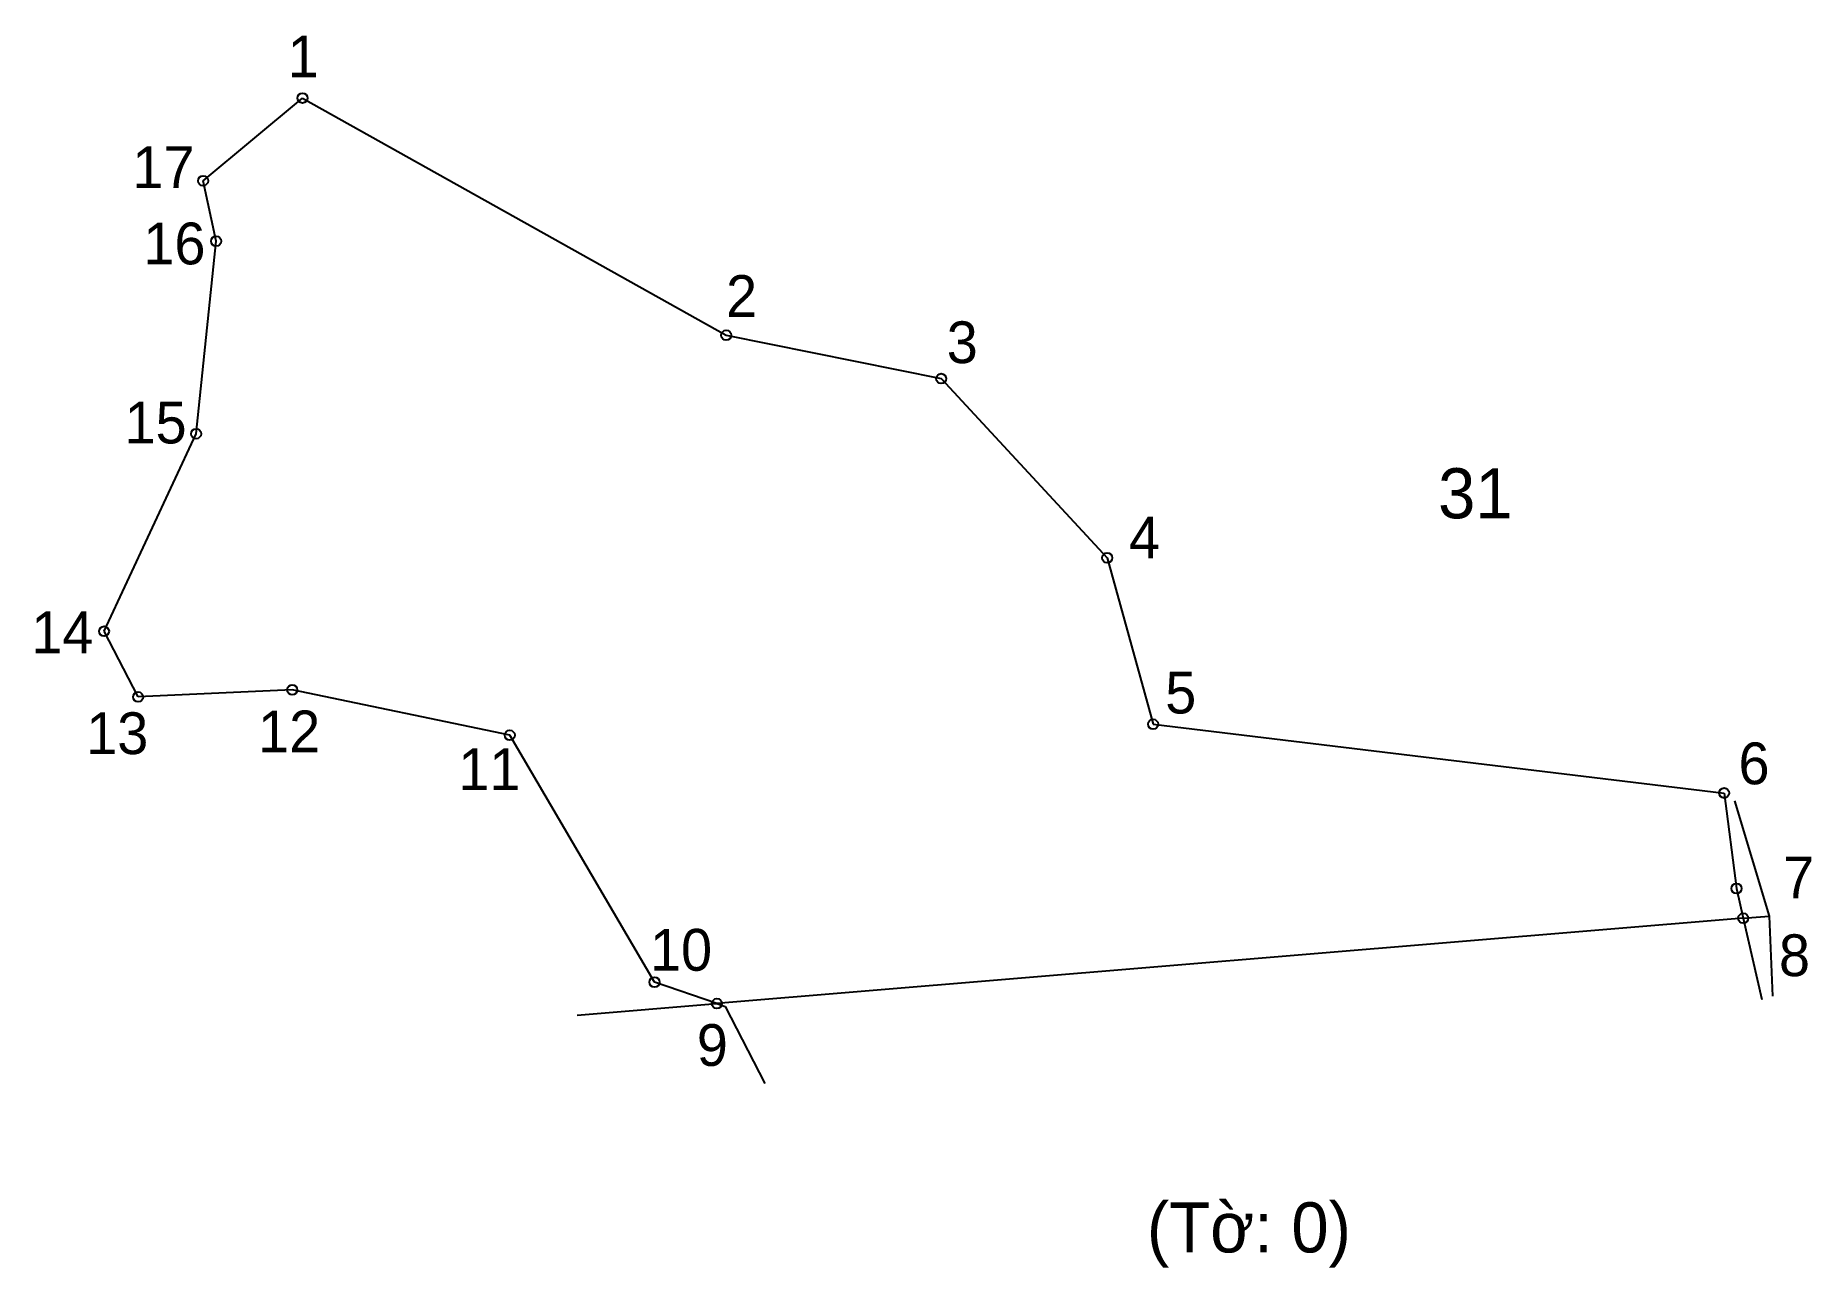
# Model space of a CAD drawing. Extents: x 551351 to 551501, y 1820567 to 1820671.
import ezdxf

# ---------------------------------------------------------------- set-up
doc = ezdxf.new("R2010")
doc.units = 0
for name, color, linetype in [('CanhThua', 7, 'Continuous'), ('MocDinhThua', 7, 'Continuous'), ('NhanTuCan', 7, 'Continuous'), ('RauThua', 7, 'Continuous'), ('SoHieuDinhThua', 7, 'Continuous')]:
    doc.layers.add(name, color=color, linetype=linetype)

msp = doc.modelspace()

# ---------------------------------------------------------------- linework, layer by layer
at = {"layer": 'CanhThua'}
for p, q in [((551365.51, 1820659.06), (551373.91, 1820666.05)), ((551373.91, 1820666.05), (551409.73, 1820646)), ((551366.61, 1820653.95), (551365.51, 1820659.06)), ((551364.92, 1820637.67), (551366.61, 1820653.95)), ((551409.73, 1820646), (551427.9, 1820642.33)), ((551427.9, 1820642.33), (551441.93, 1820627.18)), ((551357.14, 1820620.97), (551364.92, 1820637.67)), ((551441.93, 1820627.18), (551445.8, 1820613.11)), ((551360.02, 1820615.42), (551357.14, 1820620.97)), ((551373.05, 1820616.02), (551360.02, 1820615.42)), ((551391.43, 1820612.18), (551373.05, 1820616.02)), ((551403.66, 1820591.31), (551391.43, 1820612.18)), ((551445.8, 1820613.11), (551494.06, 1820607.3)), ((551494.06, 1820607.3), (551495.11, 1820599.23)), ((551495.11, 1820599.23), (551495.68, 1820596.71)), ((551495.68, 1820596.71), (551408.94, 1820589.5)), ((551408.94, 1820589.5), (551403.66, 1820591.31))]:
    msp.add_line(p, q, dxfattribs=at)
at = {"layer": 'MocDinhThua'}
for centre in [(551373.91, 1820666.05), (551365.51, 1820659.06), (551366.61, 1820653.95), (551409.73, 1820646), (551427.9, 1820642.33), (551364.92, 1820637.67), (551441.93, 1820627.18), (551357.14, 1820620.97), (551360.02, 1820615.42), (551373.05, 1820616.02), (551391.43, 1820612.18), (551445.8, 1820613.11), (551494.06, 1820607.3), (551495.11, 1820599.23), (551495.68, 1820596.71), (551403.66, 1820591.31), (551408.94, 1820589.5)]:
    msp.add_circle(centre, 0.424, dxfattribs=at)
at = {"layer": 'RauThua'}
for p, q in [((551494.95, 1820606.65), (551497.87, 1820596.89)), ((551495.68, 1820596.71), (551497.87, 1820596.89)), ((551495.68, 1820596.71), (551497.87, 1820596.89)), ((551495.68, 1820596.71), (551497.25, 1820589.85)), ((551497.87, 1820596.89), (551498.15, 1820590.13)), ((551397.12, 1820588.52), (551408.94, 1820589.5)), ((551408.94, 1820589.5), (551409.65, 1820589.26)), ((551409.65, 1820589.26), (551412.99, 1820582.75))]:
    msp.add_line(p, q, dxfattribs=at)

# ---------------------------------------------------------------- texts
at = {"layer": 'NhanTuCan'}
for s, p in [('31', (551469.89, 1820630.52)), ('(Tờ: 0)', (551445.28, 1820568.46))]:
    msp.add_text(s, height=4.237, dxfattribs=at).set_placement(p)
at = {"layer": 'SoHieuDinhThua'}
for s, height, p in [('1', 3.53, (551372.66, 1820667.8)), ('17', 3.531, (551359.54, 1820658.44)), ('16', 3.531, (551360.46, 1820651.99)), ('2', 3.53, (551409.71, 1820647.55)), ('3', 3.53, (551428.36, 1820643.64)), ('15', 3.531, (551358.87, 1820636.85)), ('4', 3.53, (551443.76, 1820627.13)), ('14', 3.531, (551350.99, 1820619.12)), ('5', 3.53, (551446.83, 1820614.02)), ('13', 3.531, (551355.63, 1820610.59)), ('12', 3.531, (551370.16, 1820610.74)), ('11', 3.531, (551387.08, 1820607.55)), ('6', 3.53, (551495.28, 1820608.04)), ('7', 3.53, (551499.06, 1820598.4)), ('10', 3.531, (551403.28, 1820592.28)), ('8', 3.53, (551498.7, 1820591.82)), ('9', 3.53, (551407.24, 1820584.23))]:
    msp.add_text(s, height=height, dxfattribs=at).set_placement(p)

doc.saveas('drawing.dxf')
